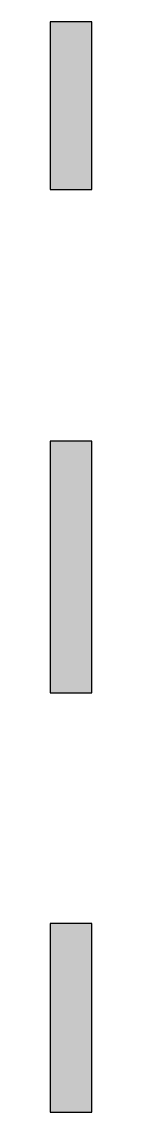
# Model space of a CAD drawing. Header units: millimetres. Extents: x -7200 to 93979, y -9600 to 40920.
# Drawn here: x 3661 to 3712, y 4314 to 5634 of the extents above; entities that cross this region are included whole.
import ezdxf

# ---------------------------------------------------------------- set-up
doc = ezdxf.new("R2010")
doc.units = ezdxf.units.MM
doc.layers.add('ЗАЛИВКА', color=7, linetype='Continuous')
doc.layers.add('ПЛАН', color=7, linetype='Continuous')

msp = doc.modelspace()

# ---------------------------------------------------------------- hatches: boundary and pattern name
at = {"layer": 'ЗАЛИВКА'}
for points in [[(3660.8, 5532), (3660.8, 5430.5), (3711.5, 5430.5), (3711.5, 5633.6), (3660.8, 5633.6)], [(3660.8, 4973.6), (3660.8, 4821.2), (3711.5, 4821.2), (3711.5, 5125.9), (3660.8, 5125.9)], [(3660.8, 4427.8), (3660.8, 4313.6), (3711.5, 4313.6), (3711.5, 4542), (3660.8, 4542)]]:
    msp.add_hatch(color=7, dxfattribs=at).paths.add_polyline_path(points)

# ---------------------------------------------------------------- linework, layer by layer
at = {"layer": 'ПЛАН'}
for points in [[(3660.8, 5532), (3660.8, 5430.5), (3711.5, 5430.5), (3711.5, 5633.6), (3660.8, 5633.6)], [(3660.8, 4973.6), (3660.8, 4821.2), (3711.5, 4821.2), (3711.5, 5125.9), (3660.8, 5125.9)], [(3660.8, 4427.8), (3660.8, 4313.6), (3711.5, 4313.6), (3711.5, 4542), (3660.8, 4542)]]:
    msp.add_lwpolyline(points, close=True, dxfattribs=at)

doc.saveas('drawing.dxf')
